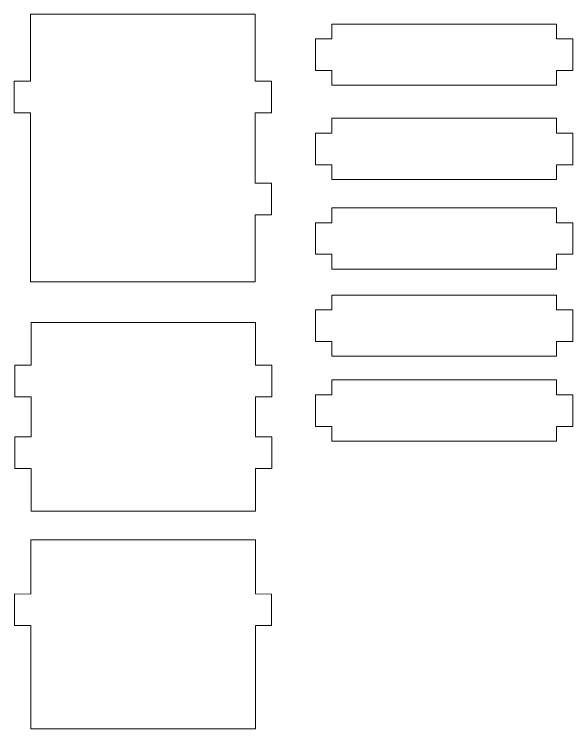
# Model space of a CAD drawing. Header units: inches. Extents: x 0 to 600, y 160 to 641.
# Drawn here: x 289.8 to 600, y 161.6 to 558.6 of the extents above; entities that cross this region are included whole.
import ezdxf

# ---------------------------------------------------------------- set-up
doc = ezdxf.new("R2010")
doc.units = ezdxf.units.IN
doc.header["$MEASUREMENT"] = 0
doc.layers.add('_U+0421_U+043B_U+043E_U+0439 1', color=7, linetype='Continuous')

# ---------------------------------------------------------------- blocks, each defined once
blk = doc.blocks.new('block 2')
at = {"layer": '_U+0421_U+043B_U+043E_U+0439 1', "color": 12, "lineweight": 9, "true_color": 0xe30513}
for points in [[(466.17, 553.15), (590.9, 553.15), (590.9, 544.92), (599.96, 544.93), (599.97, 527.35), (590.9, 527.35), (590.9, 519.13), (466.17, 519.13), (466.17, 527.35), (457.1, 527.35), (457.1, 544.92), (466.17, 544.93), (466.17, 553.15), (466.17, 553.15)], [(466.17, 500.76), (590.9, 500.76), (590.9, 492.54), (599.96, 492.54), (599.97, 474.96), (590.9, 474.96), (590.9, 466.74), (466.17, 466.74), (466.17, 474.96), (457.1, 474.96), (457.1, 492.54), (466.17, 492.54), (466.17, 500.76), (466.17, 500.76)], [(466.17, 450.99), (590.9, 450.99), (590.9, 442.77), (599.96, 442.77), (599.97, 425.19), (590.9, 425.19), (590.9, 416.97), (466.17, 416.97), (466.17, 425.19), (457.1, 425.19), (457.1, 442.77), (466.17, 442.77), (466.17, 450.99), (466.17, 450.99)], [(466.17, 402.53), (590.9, 402.53), (590.9, 394.31), (599.96, 394.31), (599.97, 376.73), (590.9, 376.73), (590.9, 368.51), (466.17, 368.51), (466.17, 376.73), (457.1, 376.73), (457.1, 394.31), (466.17, 394.31), (466.17, 402.53), (466.17, 402.53)], [(423.77, 323.82), (432.84, 323.82), (432.84, 306.24), (423.77, 306.24), (423.77, 282.46), (299.05, 282.46), (299.05, 306.24), (289.98, 306.24), (289.98, 323.82), (299.05, 323.82), (299.05, 345.93), (289.98, 345.93), (289.98, 363.5), (299.05, 363.5), (299.05, 387.28), (423.77, 387.28), (423.77, 363.5), (432.84, 363.5), (432.84, 345.93), (423.77, 345.93), (423.77, 323.82), (423.77, 323.82)], [(466.17, 355.38), (590.9, 355.38), (590.9, 347.16), (599.96, 347.16), (599.97, 329.58), (590.9, 329.58), (590.9, 321.36), (466.17, 321.36), (466.17, 329.58), (457.1, 329.58), (457.1, 347.16), (466.17, 347.16), (466.17, 355.38), (466.17, 355.38)], [(298.93, 236.42), (298.93, 266.54), (423.66, 266.54), (423.66, 236.43), (432.73, 236.42), (432.73, 218.85), (423.66, 218.85), (423.66, 161.57), (298.93, 161.57), (298.93, 218.85), (289.86, 218.85), (289.86, 236.43), (298.93, 236.42), (298.93, 236.42)]]:
    blk.add_lwpolyline(points, dxfattribs=at)
blk.add_open_spline([(423.55, 464.66), (423.55, 464.66), (432.62, 464.66), (432.62, 464.66), (432.62, 464.66), (432.62, 447.09), (432.62, 447.09), (432.62, 447.09), (423.55, 447.09), (423.55, 447.09), (423.55, 447.09), (423.55, 409.86), (423.55, 409.86), (423.55, 409.86), (298.83, 409.86), (298.83, 409.86), (298.83, 452.87), (298.83, 460.08), (298.83, 503.78), (298.83, 503.78), (289.76, 503.78), (289.76, 503.78), (289.76, 503.78), (289.76, 521.35), (289.76, 521.35), (289.76, 521.35), (298.83, 521.35), (298.83, 521.35), (298.83, 521.35), (298.83, 558.58), (298.83, 558.58), (298.83, 558.58), (423.55, 558.58), (423.55, 558.58), (423.55, 558.58), (423.55, 521.35), (423.55, 521.35), (423.55, 521.35), (432.62, 521.35), (432.62, 521.35), (432.62, 521.35), (432.62, 503.78), (432.62, 503.78), (432.62, 503.78), (423.55, 503.78), (423.55, 503.78), (423.55, 503.78), (423.55, 464.66), (423.55, 464.66), (423.55, 464.66), (423.55, 464.66), (423.55, 464.66)], degree=3, knots=[0, 0, 0, 0, 1, 1, 1, 2, 2, 2, 3, 3, 3, 4, 4, 4, 5, 5, 5, 6, 6, 6, 7, 7, 7, 8, 8, 8, 9, 9, 9, 10, 10, 10, 11, 11, 11, 12, 12, 12, 13, 13, 13, 14, 14, 14, 15, 15, 15, 16, 16, 16, 17, 17, 17, 17], dxfattribs=at)

msp = doc.modelspace()

# ---------------------------------------------------------------- block references
at = {"layer": '_U+0421_U+043B_U+043E_U+0439 1'}
msp.add_blockref('block 2', (0, 0), dxfattribs=at)

doc.saveas('drawing.dxf')
